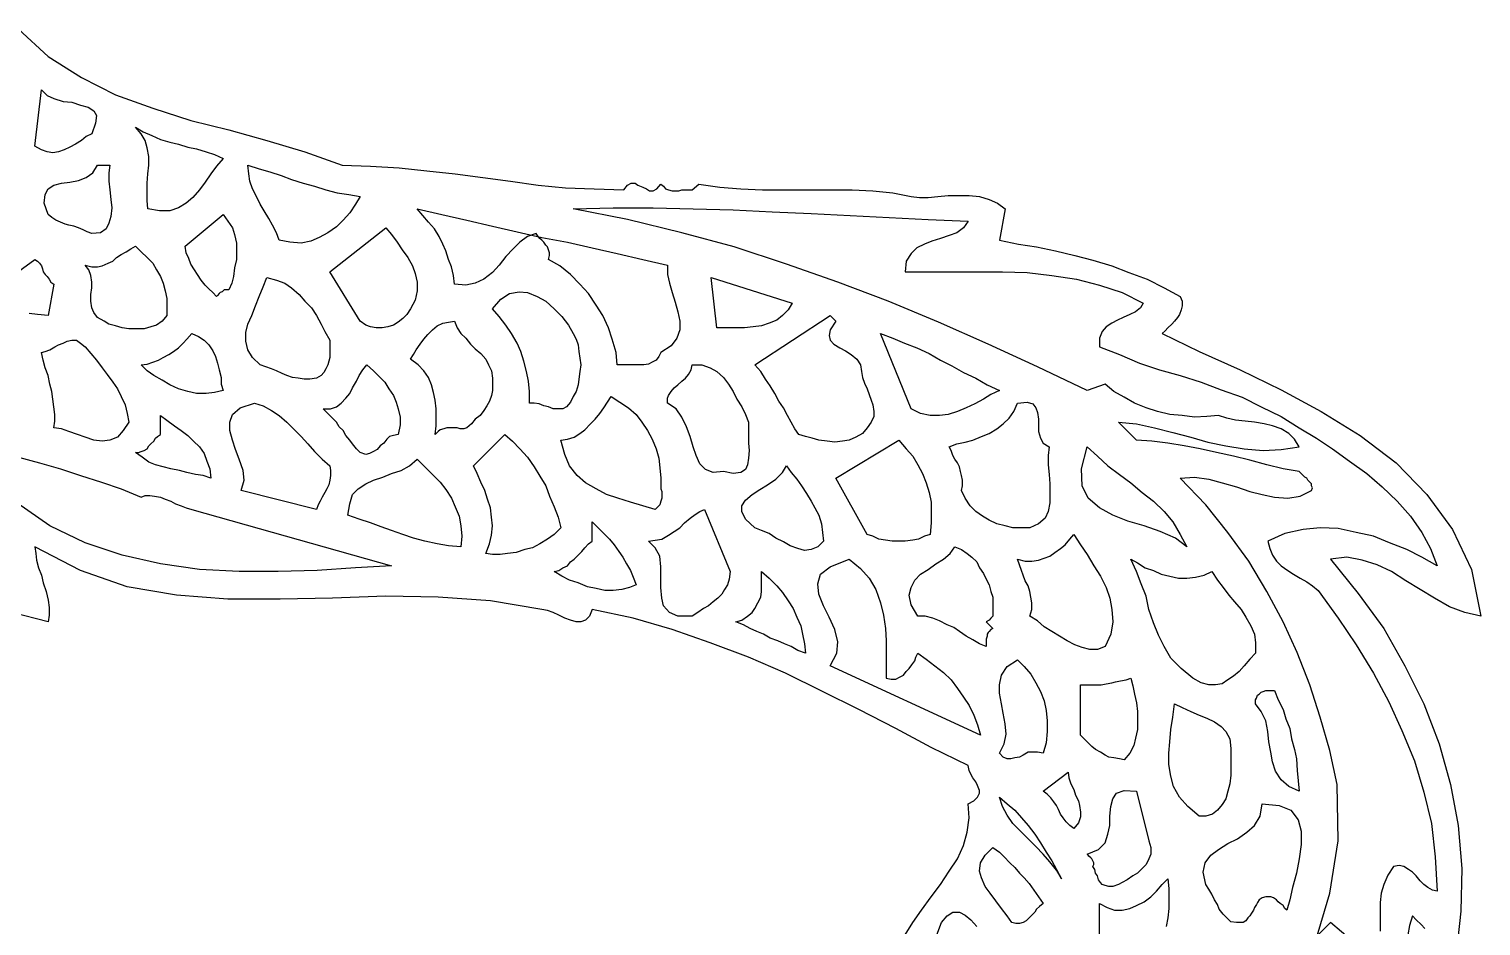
# Model space of a CAD drawing. Extents: x 0.03 to 6.97, y 0.03 to 8.18.
# Drawn here: x 2.605 to 4.131, y 1.127 to 2.07 of the extents above; entities that cross this region are included whole.
import ezdxf

# ---------------------------------------------------------------- set-up
doc = ezdxf.new("R2010")
doc.units = 0
doc.layers.add('1', color=7, linetype='Continuous')

msp = doc.modelspace()

# ---------------------------------------------------------------- linework, layer by layer
for points in [[(2.594, 2.07), (2.625, 2.041), (2.66, 2.019), (2.696, 2.001), (2.735, 1.987), (2.775, 1.974), (2.815, 1.964), (2.855, 1.953), (2.895, 1.941), (2.934, 1.927), (2.964, 1.926), (2.994, 1.924), (3.023, 1.921), (3.053, 1.918), (3.082, 1.914), (3.111, 1.91), (3.14, 1.906), (3.169, 1.903), (3.199, 1.902), (3.23, 1.901), (3.234, 1.906), (3.238, 1.908), (3.242, 1.908), (3.245, 1.906), (3.25, 1.904), (3.254, 1.902), (3.257, 1.9), (3.261, 1.9), (3.265, 1.902), (3.269, 1.907), (3.272, 1.905), (3.274, 1.902), (3.277, 1.901), (3.281, 1.9), (3.284, 1.9), (3.288, 1.9), (3.291, 1.901), (3.295, 1.901), (3.299, 1.901), (3.302, 1.901), (3.309, 1.907), (3.331, 1.904), (3.353, 1.902), (3.376, 1.901), (3.4, 1.901), (3.423, 1.901), (3.447, 1.901), (3.47, 1.901), (3.492, 1.9), (3.513, 1.898), (3.532, 1.894), (3.541, 1.893), (3.55, 1.893), (3.56, 1.894), (3.571, 1.895), (3.582, 1.895), (3.593, 1.895), (3.604, 1.894), (3.614, 1.891), (3.623, 1.887), (3.631, 1.881), (3.625, 1.848), (3.645, 1.844), (3.664, 1.841), (3.684, 1.837), (3.704, 1.832), (3.723, 1.827), (3.743, 1.821), (3.761, 1.814), (3.78, 1.807), (3.798, 1.798), (3.815, 1.789), (3.817, 1.784), (3.817, 1.779), (3.816, 1.775), (3.814, 1.77), (3.812, 1.767), (3.809, 1.763), (3.806, 1.76), (3.802, 1.756), (3.799, 1.753), (3.796, 1.75), (3.835, 1.731), (3.878, 1.712), (3.921, 1.691), (3.963, 1.668), (4.004, 1.643), (4.042, 1.614), (4.074, 1.581), (4.101, 1.544), (4.121, 1.502), (4.131, 1.453), (4.114, 1.457), (4.098, 1.463), (4.082, 1.472), (4.067, 1.481), (4.052, 1.49), (4.037, 1.5), (4.022, 1.507), (4.006, 1.512), (3.99, 1.515), (3.973, 1.513), (4.002, 1.477), (4.029, 1.44), (4.051, 1.401), (4.071, 1.361), (4.087, 1.319), (4.099, 1.276), (4.107, 1.233), (4.111, 1.188), (4.11, 1.143), (4.105, 1.098)], [(3.526, 1.118), (3.534, 1.131), (3.543, 1.144), (3.553, 1.158), (3.563, 1.171), (3.572, 1.185), (3.581, 1.198), (3.587, 1.212), (3.591, 1.226), (3.593, 1.241), (3.592, 1.256), (3.598, 1.259), (3.602, 1.263), (3.604, 1.267), (3.604, 1.27), (3.602, 1.275), (3.6, 1.279), (3.597, 1.283), (3.595, 1.287), (3.593, 1.291), (3.592, 1.296), (3.553, 1.315), (3.516, 1.335), (3.477, 1.355), (3.439, 1.374), (3.4, 1.393), (3.361, 1.41), (3.321, 1.425), (3.281, 1.439), (3.24, 1.451), (3.197, 1.46), (3.194, 1.453), (3.19, 1.449), (3.185, 1.447), (3.18, 1.447), (3.174, 1.449), (3.168, 1.451), (3.162, 1.454), (3.156, 1.457), (3.15, 1.459), (3.144, 1.46), (3.09, 1.469), (3.035, 1.473), (2.98, 1.474), (2.924, 1.472), (2.869, 1.471), (2.814, 1.471), (2.76, 1.475), (2.708, 1.484), (2.659, 1.501), (2.611, 1.526), (2.612, 1.519), (2.613, 1.512), (2.615, 1.504), (2.618, 1.496), (2.62, 1.488), (2.623, 1.479), (2.625, 1.47), (2.626, 1.462), (2.626, 1.454), (2.625, 1.447), (2.587, 1.457)], [(4.072, 1.125), (4.068, 1.129), (4.063, 1.134), (4.059, 1.138), (4.056, 1.128), (4.054, 1.118)]]:
    msp.add_lwpolyline(points)
at = {"layer": '1'}
for points in [[(2.671, 1.96), (2.665, 1.957), (2.66, 1.953), (2.654, 1.949), (2.648, 1.946), (2.642, 1.943), (2.636, 1.941), (2.63, 1.94), (2.624, 1.941), (2.618, 1.943), (2.611, 1.947), (2.618, 2.006), (2.624, 2), (2.631, 1.997), (2.641, 1.994), (2.65, 1.993), (2.659, 1.99), (2.667, 1.988), (2.673, 1.984), (2.676, 1.979), (2.675, 1.971), (2.671, 1.96)], [(2.809, 1.934), (2.802, 1.926), (2.796, 1.918), (2.79, 1.909), (2.784, 1.901), (2.777, 1.893), (2.77, 1.887), (2.762, 1.882), (2.753, 1.879), (2.742, 1.879), (2.73, 1.881), (2.729, 1.89), (2.729, 1.899), (2.729, 1.908), (2.73, 1.918), (2.731, 1.927), (2.731, 1.936), (2.729, 1.945), (2.727, 1.953), (2.723, 1.96), (2.717, 1.967), (2.725, 1.962), (2.734, 1.958), (2.743, 1.954), (2.753, 1.951), (2.762, 1.949), (2.772, 1.946), (2.781, 1.944), (2.791, 1.941), (2.8, 1.938), (2.809, 1.934)], [(2.69, 1.927), (2.689, 1.919), (2.689, 1.91), (2.69, 1.901), (2.691, 1.891), (2.692, 1.882), (2.691, 1.873), (2.689, 1.866), (2.686, 1.86), (2.68, 1.856), (2.671, 1.855), (2.666, 1.857), (2.662, 1.859), (2.657, 1.861), (2.652, 1.863), (2.647, 1.864), (2.643, 1.865), (2.638, 1.867), (2.633, 1.869), (2.629, 1.872), (2.625, 1.875), (2.621, 1.887), (2.622, 1.896), (2.625, 1.902), (2.631, 1.906), (2.639, 1.908), (2.648, 1.909), (2.657, 1.911), (2.665, 1.914), (2.672, 1.919), (2.677, 1.927), (2.69, 1.927)], [(2.953, 1.894), (2.948, 1.886), (2.942, 1.877), (2.935, 1.869), (2.928, 1.862), (2.919, 1.856), (2.91, 1.851), (2.901, 1.847), (2.891, 1.845), (2.879, 1.846), (2.868, 1.848), (2.865, 1.856), (2.861, 1.864), (2.857, 1.871), (2.852, 1.879), (2.848, 1.886), (2.844, 1.894), (2.84, 1.902), (2.837, 1.91), (2.836, 1.918), (2.835, 1.927), (2.847, 1.923), (2.858, 1.92), (2.87, 1.916), (2.881, 1.912), (2.893, 1.908), (2.905, 1.905), (2.917, 1.901), (2.929, 1.898), (2.941, 1.896), (2.953, 1.894)], [(3.276, 1.822), (3.276, 1.812), (3.278, 1.803), (3.281, 1.793), (3.284, 1.783), (3.287, 1.773), (3.289, 1.763), (3.289, 1.754), (3.286, 1.745), (3.28, 1.737), (3.269, 1.73), (3.267, 1.726), (3.264, 1.722), (3.26, 1.72), (3.256, 1.718), (3.251, 1.717), (3.245, 1.717), (3.24, 1.717), (3.234, 1.717), (3.229, 1.717), (3.223, 1.717), (3.222, 1.73), (3.218, 1.744), (3.214, 1.756), (3.208, 1.769), (3.201, 1.78), (3.193, 1.792), (3.184, 1.802), (3.174, 1.812), (3.163, 1.821), (3.151, 1.828), (3.152, 1.832), (3.152, 1.835), (3.151, 1.838), (3.15, 1.841), (3.148, 1.843), (3.146, 1.846), (3.144, 1.848), (3.142, 1.85), (3.14, 1.852), (3.138, 1.855), (3.129, 1.852), (3.121, 1.846), (3.114, 1.839), (3.106, 1.831), (3.099, 1.822), (3.092, 1.814), (3.083, 1.807), (3.074, 1.803), (3.064, 1.801), (3.052, 1.802), (3.051, 1.811), (3.049, 1.82), (3.046, 1.828), (3.043, 1.837), (3.04, 1.844), (3.036, 1.852), (3.031, 1.86), (3.025, 1.867), (3.019, 1.874), (3.013, 1.881), (3.039, 1.875), (3.065, 1.869), (3.092, 1.863), (3.118, 1.857), (3.144, 1.851), (3.171, 1.846), (3.197, 1.84), (3.223, 1.834), (3.25, 1.828), (3.276, 1.822)], [(3.957, 1.111), (3.972, 1.162), (3.981, 1.217), (3.98, 1.276), (3.972, 1.312), (3.962, 1.347), (3.951, 1.381), (3.938, 1.415), (3.923, 1.447), (3.906, 1.479), (3.887, 1.511), (3.865, 1.541), (3.842, 1.57), (3.815, 1.598), (3.83, 1.599), (3.845, 1.597), (3.859, 1.593), (3.874, 1.589), (3.888, 1.584), (3.901, 1.581), (3.914, 1.578), (3.928, 1.577), (3.941, 1.579), (3.953, 1.585), (3.954, 1.588), (3.953, 1.59), (3.953, 1.592), (3.951, 1.594), (3.949, 1.596), (3.948, 1.598), (3.946, 1.599), (3.944, 1.601), (3.942, 1.603), (3.94, 1.605), (3.923, 1.608), (3.906, 1.612), (3.888, 1.617), (3.871, 1.621), (3.853, 1.625), (3.836, 1.629), (3.819, 1.632), (3.802, 1.635), (3.785, 1.637), (3.769, 1.638), (3.75, 1.657), (3.769, 1.655), (3.788, 1.651), (3.807, 1.646), (3.826, 1.641), (3.844, 1.636), (3.863, 1.632), (3.882, 1.629), (3.902, 1.627), (3.921, 1.628), (3.94, 1.631), (3.935, 1.639), (3.929, 1.645), (3.921, 1.65), (3.912, 1.653), (3.903, 1.655), (3.893, 1.657), (3.883, 1.658), (3.873, 1.659), (3.864, 1.661), (3.855, 1.664), (3.843, 1.663), (3.83, 1.662), (3.817, 1.664), (3.804, 1.665), (3.791, 1.668), (3.779, 1.672), (3.767, 1.677), (3.756, 1.683), (3.745, 1.689), (3.736, 1.697), (3.717, 1.69), (3.665, 1.715), (3.613, 1.739), (3.561, 1.762), (3.508, 1.784), (3.455, 1.804), (3.401, 1.823), (3.346, 1.841), (3.291, 1.856), (3.234, 1.87), (3.177, 1.881), (3.219, 1.882), (3.261, 1.882), (3.303, 1.881), (3.345, 1.88), (3.386, 1.878), (3.427, 1.876), (3.468, 1.874), (3.509, 1.872), (3.55, 1.87), (3.592, 1.868)], [(2.815, 1.796), (2.813, 1.796), (2.811, 1.796), (2.81, 1.796), (2.808, 1.794), (2.806, 1.793), (2.805, 1.792), (2.803, 1.79), (2.802, 1.789), (2.798, 1.793), (2.794, 1.797), (2.79, 1.801), (2.786, 1.806), (2.782, 1.812), (2.779, 1.817), (2.775, 1.823), (2.773, 1.829), (2.77, 1.835), (2.769, 1.842), (2.809, 1.875), (2.814, 1.868), (2.819, 1.861), (2.821, 1.854), (2.823, 1.845), (2.823, 1.837), (2.823, 1.828), (2.821, 1.819), (2.82, 1.81), (2.818, 1.803), (2.815, 1.796)], [(3.592, 1.868), (3.587, 1.861), (3.58, 1.856), (3.572, 1.853), (3.563, 1.85), (3.554, 1.847), (3.546, 1.844), (3.538, 1.84), (3.532, 1.834), (3.527, 1.826), (3.526, 1.815), (3.55, 1.815), (3.576, 1.815), (3.601, 1.815), (3.628, 1.815), (3.654, 1.814), (3.68, 1.811), (3.706, 1.807), (3.73, 1.801), (3.754, 1.793), (3.776, 1.782), (3.773, 1.777), (3.768, 1.773), (3.762, 1.77), (3.755, 1.767), (3.749, 1.764), (3.743, 1.761), (3.737, 1.757), (3.733, 1.752), (3.73, 1.745), (3.73, 1.736), (3.751, 1.728), (3.772, 1.719), (3.793, 1.712), (3.815, 1.706), (3.837, 1.699), (3.858, 1.691), (3.88, 1.683), (3.9, 1.673), (3.921, 1.663), (3.94, 1.651), (3.958, 1.64), (3.975, 1.629), (3.993, 1.616), (4.011, 1.603), (4.027, 1.589), (4.043, 1.574), (4.057, 1.558), (4.069, 1.541), (4.078, 1.524), (4.085, 1.506), (4.069, 1.515), (4.053, 1.523), (4.035, 1.53), (4.018, 1.537), (4, 1.541), (3.981, 1.545), (3.962, 1.546), (3.944, 1.544), (3.925, 1.54), (3.907, 1.532), (3.909, 1.524), (3.912, 1.517), (3.916, 1.511), (3.921, 1.506), (3.928, 1.501), (3.934, 1.497), (3.941, 1.493), (3.948, 1.489), (3.954, 1.485), (3.96, 1.48), (3.981, 1.451), (4, 1.423), (4.018, 1.393), (4.034, 1.363), (4.048, 1.333), (4.061, 1.301), (4.071, 1.268), (4.079, 1.235), (4.083, 1.2), (4.085, 1.164), (4.08, 1.165), (4.075, 1.168), (4.071, 1.171), (4.067, 1.175), (4.063, 1.18), (4.059, 1.184), (4.055, 1.187), (4.05, 1.19), (4.045, 1.191), (4.039, 1.19), (4.033, 1.181), (4.029, 1.171), (4.026, 1.162), (4.025, 1.152), (4.025, 1.142), (4.025, 1.132), (4.025, 1.122)], [(3.006, 1.776), (3.002, 1.77), (2.998, 1.766), (2.993, 1.762), (2.988, 1.759), (2.982, 1.757), (2.976, 1.756), (2.97, 1.756), (2.964, 1.757), (2.959, 1.759), (2.953, 1.763), (2.921, 1.815), (2.98, 1.861), (2.986, 1.854), (2.992, 1.846), (2.997, 1.838), (3.003, 1.83), (3.008, 1.821), (3.011, 1.813), (3.013, 1.804), (3.013, 1.795), (3.011, 1.785), (3.006, 1.776)], [(2.75, 1.769), (2.745, 1.763), (2.739, 1.759), (2.733, 1.757), (2.726, 1.755), (2.718, 1.755), (2.71, 1.755), (2.703, 1.756), (2.696, 1.758), (2.689, 1.76), (2.684, 1.763), (2.677, 1.767), (2.673, 1.772), (2.671, 1.777), (2.67, 1.784), (2.67, 1.791), (2.671, 1.798), (2.671, 1.804), (2.67, 1.811), (2.668, 1.817), (2.664, 1.822), (2.671, 1.82), (2.677, 1.82), (2.682, 1.821), (2.688, 1.824), (2.693, 1.826), (2.697, 1.83), (2.702, 1.833), (2.707, 1.836), (2.712, 1.839), (2.717, 1.842), (2.723, 1.836), (2.729, 1.83), (2.735, 1.824), (2.739, 1.817), (2.743, 1.81), (2.746, 1.803), (2.748, 1.795), (2.75, 1.787), (2.75, 1.778), (2.75, 1.769)], [(2.585, 1.809), (2.611, 1.828), (2.614, 1.826), (2.616, 1.824), (2.618, 1.821), (2.619, 1.818), (2.62, 1.815), (2.622, 1.812), (2.624, 1.81), (2.626, 1.807), (2.628, 1.804), (2.631, 1.802)], [(2.631, 1.802), (2.625, 1.769), (2.614, 1.77), (2.605, 1.771)], [(2.921, 1.743), (2.921, 1.738), (2.921, 1.734), (2.921, 1.729), (2.921, 1.725), (2.92, 1.721), (2.919, 1.717), (2.917, 1.713), (2.915, 1.709), (2.912, 1.706), (2.907, 1.703), (2.9, 1.702), (2.894, 1.702), (2.888, 1.703), (2.882, 1.704), (2.876, 1.706), (2.871, 1.708), (2.865, 1.711), (2.86, 1.713), (2.854, 1.715), (2.848, 1.717), (2.84, 1.725), (2.835, 1.733), (2.833, 1.742), (2.833, 1.751), (2.835, 1.76), (2.839, 1.769), (2.843, 1.779), (2.847, 1.789), (2.851, 1.799), (2.855, 1.809), (2.865, 1.806), (2.874, 1.803), (2.881, 1.798), (2.889, 1.791), (2.895, 1.784), (2.902, 1.777), (2.907, 1.769), (2.912, 1.76), (2.916, 1.752), (2.921, 1.743)], [(3.407, 1.782), (3.403, 1.775), (3.397, 1.769), (3.391, 1.764), (3.383, 1.761), (3.375, 1.758), (3.366, 1.757), (3.357, 1.756), (3.347, 1.756), (3.338, 1.756), (3.328, 1.756), (3.322, 1.809), (3.407, 1.782)], [(3.177, 1.75), (3.18, 1.744), (3.182, 1.738), (3.183, 1.731), (3.184, 1.724), (3.185, 1.717), (3.184, 1.71), (3.183, 1.702), (3.182, 1.696), (3.18, 1.689), (3.177, 1.684), (3.174, 1.678), (3.17, 1.673), (3.166, 1.671), (3.161, 1.671), (3.156, 1.671), (3.151, 1.673), (3.146, 1.674), (3.141, 1.676), (3.136, 1.677), (3.131, 1.677), (3.131, 1.689), (3.13, 1.7), (3.128, 1.71), (3.125, 1.721), (3.122, 1.731), (3.118, 1.74), (3.112, 1.75), (3.106, 1.759), (3.099, 1.768), (3.092, 1.776), (3.101, 1.786), (3.11, 1.792), (3.12, 1.794), (3.129, 1.793), (3.139, 1.789), (3.148, 1.784), (3.157, 1.776), (3.165, 1.768), (3.172, 1.759), (3.177, 1.75)], [(3.092, 1.703), (3.092, 1.697), (3.092, 1.69), (3.091, 1.685), (3.089, 1.679), (3.086, 1.674), (3.083, 1.669), (3.079, 1.664), (3.074, 1.66), (3.07, 1.655), (3.065, 1.651), (3.062, 1.65), (3.058, 1.65), (3.055, 1.651), (3.051, 1.651), (3.047, 1.651), (3.044, 1.651), (3.041, 1.65), (3.037, 1.649), (3.035, 1.647), (3.032, 1.644), (3.033, 1.653), (3.033, 1.662), (3.033, 1.671), (3.032, 1.68), (3.03, 1.688), (3.028, 1.696), (3.025, 1.704), (3.02, 1.711), (3.014, 1.717), (3.006, 1.723), (3.009, 1.728), (3.012, 1.733), (3.016, 1.739), (3.02, 1.744), (3.024, 1.749), (3.029, 1.754), (3.034, 1.758), (3.04, 1.761), (3.046, 1.762), (3.052, 1.763), (3.055, 1.756), (3.059, 1.75), (3.064, 1.745), (3.069, 1.739), (3.074, 1.734), (3.08, 1.729), (3.085, 1.723), (3.088, 1.717), (3.091, 1.711), (3.092, 1.703)], [(3.453, 1.763), (3.447, 1.754), (3.446, 1.748), (3.447, 1.743), (3.451, 1.739), (3.457, 1.735), (3.463, 1.732), (3.469, 1.728), (3.475, 1.723), (3.479, 1.717), (3.48, 1.71), (3.481, 1.704), (3.483, 1.698), (3.486, 1.692), (3.488, 1.686), (3.49, 1.68), (3.492, 1.675), (3.493, 1.668), (3.493, 1.663), (3.49, 1.657), (3.486, 1.651), (3.481, 1.645), (3.474, 1.641), (3.467, 1.638), (3.46, 1.637), (3.452, 1.636), (3.444, 1.637), (3.435, 1.638), (3.428, 1.64), (3.421, 1.642), (3.414, 1.644), (3.41, 1.65), (3.406, 1.657), (3.402, 1.664), (3.398, 1.672), (3.393, 1.679), (3.389, 1.687), (3.384, 1.695), (3.379, 1.702), (3.374, 1.71), (3.368, 1.717), (3.447, 1.769), (3.453, 1.763)], [(2.71, 1.657), (2.704, 1.648), (2.698, 1.641), (2.69, 1.638), (2.682, 1.637), (2.673, 1.638), (2.664, 1.641), (2.656, 1.644), (2.647, 1.647), (2.639, 1.65), (2.631, 1.651), (2.632, 1.658), (2.632, 1.665), (2.631, 1.673), (2.63, 1.681), (2.629, 1.689), (2.627, 1.697), (2.625, 1.706), (2.622, 1.714), (2.62, 1.722), (2.618, 1.73), (2.622, 1.731), (2.627, 1.733), (2.632, 1.736), (2.636, 1.738), (2.641, 1.74), (2.645, 1.742), (2.65, 1.743), (2.655, 1.743), (2.659, 1.74), (2.664, 1.736), (2.67, 1.729), (2.676, 1.722), (2.682, 1.714), (2.687, 1.707), (2.693, 1.699), (2.698, 1.692), (2.702, 1.684), (2.706, 1.675), (2.708, 1.666), (2.71, 1.657)], [(2.809, 1.69), (2.8, 1.688), (2.791, 1.687), (2.781, 1.687), (2.772, 1.689), (2.762, 1.692), (2.753, 1.696), (2.745, 1.701), (2.736, 1.706), (2.729, 1.711), (2.723, 1.717), (2.729, 1.718), (2.735, 1.72), (2.741, 1.722), (2.746, 1.725), (2.752, 1.728), (2.757, 1.731), (2.762, 1.735), (2.767, 1.74), (2.771, 1.744), (2.776, 1.75), (2.783, 1.747), (2.789, 1.743), (2.794, 1.738), (2.798, 1.732), (2.801, 1.726), (2.803, 1.719), (2.805, 1.712), (2.807, 1.704), (2.807, 1.697), (2.809, 1.69)], [(3.625, 1.69), (3.616, 1.686), (3.608, 1.681), (3.599, 1.676), (3.59, 1.672), (3.581, 1.668), (3.571, 1.665), (3.562, 1.664), (3.552, 1.664), (3.542, 1.666), (3.532, 1.671), (3.5, 1.75), (3.513, 1.745), (3.525, 1.74), (3.538, 1.735), (3.551, 1.729), (3.563, 1.722), (3.575, 1.716), (3.587, 1.709), (3.6, 1.703), (3.612, 1.696), (3.625, 1.69)], [(2.993, 1.644), (2.988, 1.643), (2.984, 1.642), (2.981, 1.639), (2.978, 1.635), (2.974, 1.632), (2.971, 1.628), (2.967, 1.626), (2.963, 1.624), (2.959, 1.623), (2.953, 1.625), (2.949, 1.629), (2.945, 1.634), (2.942, 1.638), (2.938, 1.643), (2.935, 1.648), (2.931, 1.652), (2.928, 1.657), (2.923, 1.662), (2.919, 1.666), (2.914, 1.671), (2.922, 1.671), (2.928, 1.673), (2.933, 1.677), (2.938, 1.682), (2.942, 1.687), (2.945, 1.693), (2.949, 1.7), (2.952, 1.706), (2.956, 1.712), (2.96, 1.717), (2.967, 1.711), (2.973, 1.705), (2.979, 1.699), (2.983, 1.692), (2.988, 1.685), (2.991, 1.678), (2.993, 1.671), (2.995, 1.662), (2.995, 1.654), (2.993, 1.644)], [(3.361, 1.657), (3.361, 1.651), (3.361, 1.643), (3.361, 1.635), (3.362, 1.627), (3.361, 1.619), (3.36, 1.612), (3.358, 1.607), (3.353, 1.604), (3.345, 1.603), (3.335, 1.605), (3.324, 1.604), (3.316, 1.607), (3.31, 1.613), (3.306, 1.622), (3.303, 1.631), (3.3, 1.642), (3.296, 1.652), (3.291, 1.662), (3.285, 1.671), (3.276, 1.677), (3.276, 1.682), (3.277, 1.685), (3.28, 1.689), (3.283, 1.693), (3.287, 1.696), (3.291, 1.7), (3.295, 1.703), (3.298, 1.707), (3.301, 1.712), (3.302, 1.717), (3.312, 1.717), (3.321, 1.714), (3.328, 1.71), (3.335, 1.704), (3.34, 1.697), (3.345, 1.689), (3.349, 1.681), (3.354, 1.673), (3.358, 1.665), (3.361, 1.657)], [(3.269, 1.598), (3.269, 1.595), (3.269, 1.591), (3.269, 1.587), (3.27, 1.584), (3.27, 1.58), (3.27, 1.577), (3.269, 1.574), (3.268, 1.57), (3.266, 1.568), (3.263, 1.565), (3.25, 1.569), (3.237, 1.573), (3.224, 1.577), (3.212, 1.581), (3.201, 1.587), (3.19, 1.593), (3.181, 1.601), (3.173, 1.611), (3.168, 1.623), (3.164, 1.638), (3.171, 1.639), (3.178, 1.641), (3.184, 1.645), (3.189, 1.649), (3.195, 1.655), (3.2, 1.66), (3.205, 1.666), (3.209, 1.672), (3.213, 1.678), (3.217, 1.684), (3.226, 1.678), (3.235, 1.672), (3.243, 1.665), (3.249, 1.657), (3.255, 1.648), (3.26, 1.639), (3.264, 1.629), (3.267, 1.619), (3.268, 1.609), (3.269, 1.598)], [(2.796, 1.598), (2.788, 1.601), (2.78, 1.602), (2.771, 1.604), (2.763, 1.606), (2.754, 1.608), (2.746, 1.61), (2.738, 1.612), (2.731, 1.615), (2.724, 1.62), (2.717, 1.625), (2.72, 1.625), (2.723, 1.626), (2.726, 1.627), (2.729, 1.629), (2.731, 1.632), (2.733, 1.634), (2.736, 1.637), (2.738, 1.64), (2.74, 1.642), (2.743, 1.644), (2.743, 1.664), (2.75, 1.659), (2.758, 1.653), (2.765, 1.648), (2.772, 1.643), (2.778, 1.637), (2.784, 1.631), (2.789, 1.624), (2.792, 1.616), (2.795, 1.608), (2.796, 1.598)], [(2.921, 1.611), (2.922, 1.606), (2.922, 1.601), (2.921, 1.596), (2.92, 1.591), (2.918, 1.587), (2.916, 1.583), (2.913, 1.578), (2.911, 1.574), (2.909, 1.57), (2.907, 1.565), (2.828, 1.585), (2.831, 1.596), (2.83, 1.606), (2.826, 1.618), (2.822, 1.628), (2.819, 1.638), (2.816, 1.648), (2.816, 1.657), (2.819, 1.665), (2.827, 1.672), (2.842, 1.677), (2.851, 1.674), (2.86, 1.669), (2.868, 1.664), (2.876, 1.657), (2.883, 1.65), (2.891, 1.642), (2.898, 1.634), (2.905, 1.626), (2.913, 1.618), (2.921, 1.611)], [(3.677, 1.631), (3.676, 1.622), (3.676, 1.612), (3.677, 1.602), (3.678, 1.592), (3.678, 1.581), (3.678, 1.572), (3.676, 1.563), (3.673, 1.556), (3.666, 1.55), (3.657, 1.546), (3.648, 1.546), (3.639, 1.546), (3.631, 1.548), (3.622, 1.55), (3.614, 1.554), (3.607, 1.558), (3.6, 1.563), (3.594, 1.569), (3.589, 1.577), (3.585, 1.585), (3.586, 1.59), (3.586, 1.596), (3.585, 1.601), (3.584, 1.605), (3.583, 1.61), (3.581, 1.614), (3.578, 1.618), (3.576, 1.622), (3.574, 1.627), (3.572, 1.631), (3.58, 1.634), (3.589, 1.636), (3.597, 1.638), (3.606, 1.642), (3.614, 1.645), (3.622, 1.65), (3.629, 1.655), (3.635, 1.661), (3.64, 1.668), (3.644, 1.677), (3.654, 1.678), (3.66, 1.676), (3.663, 1.672), (3.665, 1.667), (3.666, 1.66), (3.666, 1.654), (3.666, 1.647), (3.668, 1.64), (3.671, 1.635), (3.677, 1.631)], [(3.164, 1.546), (3.157, 1.539), (3.15, 1.534), (3.142, 1.529), (3.134, 1.525), (3.126, 1.523), (3.117, 1.52), (3.108, 1.519), (3.1, 1.518), (3.092, 1.518), (3.085, 1.519), (3.089, 1.529), (3.091, 1.538), (3.092, 1.548), (3.091, 1.557), (3.09, 1.567), (3.087, 1.576), (3.084, 1.585), (3.08, 1.594), (3.076, 1.603), (3.072, 1.611), (3.105, 1.644), (3.113, 1.637), (3.121, 1.629), (3.129, 1.62), (3.136, 1.61), (3.142, 1.6), (3.148, 1.59), (3.152, 1.579), (3.157, 1.568), (3.161, 1.557), (3.164, 1.546)], [(3.552, 1.539), (3.546, 1.537), (3.54, 1.534), (3.534, 1.533), (3.526, 1.532), (3.519, 1.532), (3.512, 1.532), (3.505, 1.533), (3.498, 1.534), (3.492, 1.537), (3.486, 1.539), (3.453, 1.598), (3.519, 1.638), (3.527, 1.629), (3.534, 1.621), (3.539, 1.612), (3.544, 1.603), (3.548, 1.593), (3.551, 1.583), (3.553, 1.573), (3.553, 1.562), (3.553, 1.551), (3.552, 1.539)], [(2.594, 1.62), (2.616, 1.614), (2.638, 1.608), (2.659, 1.601), (2.681, 1.594), (2.702, 1.587), (2.723, 1.578), (2.727, 1.58), (2.732, 1.58), (2.737, 1.579), (2.743, 1.578), (2.748, 1.576), (2.754, 1.574), (2.759, 1.571), (2.765, 1.569), (2.77, 1.567), (2.776, 1.565), (2.986, 1.506), (2.948, 1.504), (2.908, 1.501), (2.867, 1.5), (2.826, 1.5), (2.784, 1.502), (2.743, 1.508), (2.703, 1.517), (2.664, 1.53), (2.627, 1.548), (2.592, 1.572)], [(3.059, 1.526), (3.046, 1.527), (3.034, 1.529), (3.021, 1.532), (3.009, 1.535), (2.998, 1.539), (2.986, 1.543), (2.975, 1.547), (2.964, 1.551), (2.952, 1.555), (2.94, 1.559), (2.942, 1.571), (2.945, 1.581), (2.951, 1.587), (2.959, 1.592), (2.967, 1.596), (2.977, 1.599), (2.986, 1.603), (2.996, 1.606), (3.005, 1.611), (3.013, 1.618), (3.021, 1.61), (3.029, 1.602), (3.037, 1.594), (3.043, 1.586), (3.049, 1.577), (3.053, 1.568), (3.057, 1.558), (3.059, 1.548), (3.06, 1.537), (3.059, 1.526)], [(3.822, 1.526), (3.81, 1.535), (3.794, 1.542), (3.777, 1.548), (3.76, 1.553), (3.744, 1.559), (3.73, 1.567), (3.718, 1.577), (3.712, 1.59), (3.711, 1.608), (3.717, 1.631), (3.728, 1.621), (3.739, 1.611), (3.751, 1.602), (3.763, 1.593), (3.775, 1.583), (3.787, 1.574), (3.798, 1.563), (3.807, 1.552), (3.815, 1.539), (3.822, 1.526)], [(3.44, 1.532), (3.434, 1.526), (3.427, 1.523), (3.42, 1.522), (3.413, 1.524), (3.405, 1.527), (3.398, 1.531), (3.39, 1.535), (3.383, 1.54), (3.375, 1.543), (3.368, 1.546), (3.358, 1.555), (3.354, 1.563), (3.354, 1.569), (3.358, 1.575), (3.365, 1.581), (3.373, 1.586), (3.381, 1.591), (3.39, 1.597), (3.397, 1.604), (3.401, 1.611), (3.406, 1.604), (3.412, 1.597), (3.417, 1.59), (3.422, 1.582), (3.427, 1.574), (3.431, 1.567), (3.435, 1.559), (3.438, 1.55), (3.439, 1.541), (3.44, 1.532)], [(3.342, 1.5), (3.341, 1.492), (3.339, 1.486), (3.336, 1.481), (3.333, 1.476), (3.329, 1.472), (3.324, 1.468), (3.319, 1.464), (3.314, 1.461), (3.308, 1.457), (3.302, 1.453), (3.287, 1.453), (3.278, 1.457), (3.272, 1.464), (3.27, 1.472), (3.269, 1.483), (3.269, 1.494), (3.269, 1.505), (3.268, 1.516), (3.263, 1.525), (3.256, 1.532), (3.263, 1.533), (3.27, 1.534), (3.277, 1.538), (3.283, 1.542), (3.289, 1.546), (3.294, 1.551), (3.3, 1.556), (3.305, 1.56), (3.31, 1.563), (3.315, 1.565), (3.342, 1.5)], [(3.243, 1.486), (3.236, 1.483), (3.228, 1.481), (3.219, 1.48), (3.21, 1.48), (3.201, 1.482), (3.192, 1.484), (3.182, 1.488), (3.173, 1.491), (3.165, 1.495), (3.157, 1.5), (3.162, 1.501), (3.166, 1.504), (3.171, 1.506), (3.174, 1.51), (3.178, 1.513), (3.182, 1.517), (3.186, 1.521), (3.189, 1.525), (3.193, 1.529), (3.197, 1.532), (3.197, 1.552), (3.203, 1.546), (3.209, 1.54), (3.215, 1.534), (3.22, 1.528), (3.225, 1.521), (3.229, 1.515), (3.233, 1.508), (3.237, 1.501), (3.24, 1.494), (3.243, 1.486)], [(3.618, 1.473), (3.618, 1.47), (3.618, 1.467), (3.618, 1.465), (3.618, 1.462), (3.618, 1.458), (3.618, 1.456), (3.618, 1.453), (3.616, 1.451), (3.614, 1.449), (3.611, 1.447), (3.618, 1.44), (3.616, 1.439), (3.614, 1.437), (3.613, 1.436), (3.612, 1.434), (3.612, 1.432), (3.611, 1.429), (3.611, 1.426), (3.611, 1.423), (3.611, 1.421), (3.604, 1.424), (3.597, 1.428), (3.59, 1.432), (3.583, 1.437), (3.577, 1.441), (3.57, 1.444), (3.562, 1.448), (3.555, 1.451), (3.547, 1.453), (3.539, 1.453), (3.532, 1.465), (3.53, 1.475), (3.532, 1.483), (3.536, 1.491), (3.542, 1.497), (3.55, 1.502), (3.558, 1.508), (3.566, 1.513), (3.573, 1.519), (3.578, 1.526), (3.585, 1.523), (3.591, 1.519), (3.596, 1.515), (3.601, 1.51), (3.604, 1.504), (3.608, 1.498), (3.611, 1.492), (3.614, 1.486), (3.616, 1.479), (3.618, 1.473)], [(3.736, 1.421), (3.728, 1.418), (3.72, 1.418), (3.712, 1.42), (3.704, 1.423), (3.696, 1.427), (3.688, 1.432), (3.68, 1.437), (3.672, 1.442), (3.665, 1.448), (3.657, 1.453), (3.659, 1.46), (3.659, 1.467), (3.658, 1.473), (3.657, 1.479), (3.655, 1.485), (3.652, 1.49), (3.65, 1.496), (3.648, 1.501), (3.646, 1.507), (3.644, 1.513), (3.652, 1.511), (3.659, 1.511), (3.666, 1.512), (3.672, 1.514), (3.678, 1.516), (3.683, 1.52), (3.689, 1.524), (3.694, 1.528), (3.699, 1.534), (3.703, 1.539), (3.71, 1.528), (3.717, 1.518), (3.724, 1.506), (3.731, 1.495), (3.737, 1.483), (3.741, 1.472), (3.743, 1.46), (3.744, 1.447), (3.742, 1.434), (3.736, 1.421)], [(3.506, 1.388), (3.511, 1.387), (3.516, 1.387), (3.52, 1.389), (3.524, 1.391), (3.527, 1.395), (3.53, 1.398), (3.533, 1.402), (3.536, 1.406), (3.537, 1.41), (3.539, 1.414), (3.548, 1.408), (3.557, 1.401), (3.566, 1.394), (3.574, 1.386), (3.581, 1.377), (3.587, 1.368), (3.593, 1.359), (3.598, 1.349), (3.602, 1.339), (3.605, 1.328), (3.447, 1.401), (3.454, 1.414), (3.455, 1.426), (3.452, 1.439), (3.446, 1.452), (3.44, 1.464), (3.435, 1.476), (3.434, 1.487), (3.437, 1.497), (3.447, 1.505), (3.467, 1.513), (3.479, 1.503), (3.488, 1.493), (3.495, 1.481), (3.5, 1.467), (3.503, 1.454), (3.505, 1.44), (3.506, 1.427), (3.506, 1.413), (3.506, 1.4), (3.506, 1.388)], [(3.848, 1.5), (3.854, 1.491), (3.86, 1.483), (3.866, 1.475), (3.872, 1.468), (3.879, 1.46), (3.884, 1.452), (3.889, 1.443), (3.893, 1.434), (3.894, 1.425), (3.894, 1.414), (3.888, 1.408), (3.882, 1.401), (3.877, 1.395), (3.871, 1.39), (3.865, 1.386), (3.859, 1.382), (3.852, 1.381), (3.845, 1.381), (3.837, 1.383), (3.828, 1.388), (3.816, 1.398), (3.805, 1.409), (3.798, 1.421), (3.792, 1.433), (3.787, 1.446), (3.782, 1.46), (3.779, 1.474), (3.774, 1.487), (3.769, 1.5), (3.763, 1.513), (3.77, 1.509), (3.778, 1.504), (3.787, 1.501), (3.795, 1.497), (3.804, 1.495), (3.813, 1.493), (3.822, 1.493), (3.831, 1.494), (3.84, 1.496), (3.848, 1.5)], [(3.421, 1.414), (3.413, 1.417), (3.406, 1.421), (3.399, 1.424), (3.392, 1.427), (3.384, 1.43), (3.377, 1.434), (3.37, 1.437), (3.363, 1.44), (3.356, 1.444), (3.348, 1.447), (3.354, 1.449), (3.36, 1.453), (3.365, 1.457), (3.368, 1.461), (3.371, 1.467), (3.374, 1.473), (3.375, 1.479), (3.375, 1.486), (3.375, 1.493), (3.375, 1.5), (3.383, 1.493), (3.391, 1.485), (3.397, 1.478), (3.403, 1.469), (3.408, 1.461), (3.412, 1.452), (3.416, 1.443), (3.418, 1.434), (3.42, 1.424), (3.421, 1.414)], [(3.671, 1.309), (3.665, 1.31), (3.66, 1.31), (3.655, 1.31), (3.65, 1.307), (3.646, 1.305), (3.641, 1.304), (3.637, 1.303), (3.633, 1.303), (3.629, 1.305), (3.625, 1.309), (3.63, 1.319), (3.632, 1.329), (3.631, 1.34), (3.629, 1.351), (3.627, 1.361), (3.625, 1.372), (3.625, 1.381), (3.627, 1.391), (3.633, 1.4), (3.644, 1.407), (3.651, 1.4), (3.658, 1.392), (3.663, 1.383), (3.668, 1.374), (3.672, 1.364), (3.674, 1.354), (3.675, 1.343), (3.675, 1.332), (3.674, 1.32), (3.671, 1.309)], [(3.763, 1.388), (3.765, 1.38), (3.767, 1.371), (3.769, 1.362), (3.77, 1.353), (3.77, 1.343), (3.77, 1.334), (3.768, 1.325), (3.766, 1.317), (3.762, 1.309), (3.756, 1.302), (3.751, 1.303), (3.745, 1.304), (3.74, 1.305), (3.736, 1.307), (3.731, 1.31), (3.726, 1.313), (3.722, 1.316), (3.718, 1.32), (3.714, 1.324), (3.71, 1.328), (3.71, 1.381), (3.716, 1.381), (3.721, 1.381), (3.727, 1.381), (3.732, 1.381), (3.737, 1.382), (3.743, 1.383), (3.747, 1.384), (3.752, 1.385), (3.758, 1.386), (3.763, 1.388)], [(3.94, 1.269), (3.929, 1.274), (3.921, 1.281), (3.915, 1.29), (3.912, 1.3), (3.91, 1.31), (3.908, 1.321), (3.907, 1.332), (3.905, 1.343), (3.9, 1.353), (3.894, 1.361), (3.894, 1.365), (3.895, 1.367), (3.896, 1.37), (3.898, 1.371), (3.9, 1.373), (3.902, 1.374), (3.905, 1.375), (3.908, 1.375), (3.911, 1.375), (3.914, 1.375), (3.918, 1.365), (3.923, 1.355), (3.926, 1.345), (3.93, 1.335), (3.932, 1.324), (3.935, 1.313), (3.937, 1.303), (3.938, 1.291), (3.939, 1.28), (3.94, 1.269)], [(3.868, 1.302), (3.868, 1.294), (3.868, 1.286), (3.867, 1.277), (3.865, 1.269), (3.863, 1.261), (3.859, 1.255), (3.854, 1.249), (3.849, 1.245), (3.842, 1.243), (3.835, 1.243), (3.823, 1.253), (3.814, 1.263), (3.808, 1.274), (3.805, 1.285), (3.803, 1.297), (3.803, 1.309), (3.804, 1.321), (3.805, 1.334), (3.807, 1.347), (3.809, 1.361), (3.817, 1.357), (3.826, 1.353), (3.835, 1.349), (3.843, 1.346), (3.851, 1.342), (3.858, 1.337), (3.863, 1.332), (3.867, 1.324), (3.868, 1.314), (3.868, 1.302)], [(3.703, 1.23), (3.699, 1.233), (3.695, 1.237), (3.692, 1.241), (3.689, 1.245), (3.687, 1.25), (3.685, 1.254), (3.682, 1.258), (3.679, 1.262), (3.675, 1.266), (3.671, 1.269), (3.697, 1.289), (3.698, 1.283), (3.7, 1.277), (3.703, 1.271), (3.705, 1.265), (3.708, 1.259), (3.709, 1.254), (3.71, 1.247), (3.71, 1.242), (3.708, 1.236), (3.703, 1.23)], [(3.782, 1.217), (3.784, 1.21), (3.784, 1.203), (3.782, 1.198), (3.779, 1.192), (3.775, 1.188), (3.77, 1.183), (3.765, 1.18), (3.759, 1.176), (3.754, 1.173), (3.75, 1.171), (3.744, 1.169), (3.74, 1.169), (3.736, 1.17), (3.733, 1.171), (3.731, 1.173), (3.729, 1.176), (3.728, 1.18), (3.726, 1.183), (3.725, 1.187), (3.723, 1.19), (3.724, 1.192), (3.724, 1.194), (3.723, 1.196), (3.722, 1.198), (3.721, 1.199), (3.719, 1.201), (3.718, 1.202), (3.717, 1.203), (3.729, 1.208), (3.736, 1.215), (3.739, 1.224), (3.741, 1.233), (3.741, 1.243), (3.742, 1.253), (3.744, 1.261), (3.748, 1.267), (3.756, 1.27), (3.769, 1.269), (3.782, 1.217)], [(3.69, 1.177), (3.685, 1.186), (3.678, 1.195), (3.671, 1.203), (3.663, 1.211), (3.655, 1.219), (3.647, 1.227), (3.639, 1.235), (3.633, 1.244), (3.628, 1.253), (3.625, 1.263), (3.633, 1.256), (3.641, 1.249), (3.648, 1.241), (3.655, 1.233), (3.662, 1.224), (3.668, 1.215), (3.674, 1.205), (3.68, 1.196), (3.685, 1.187), (3.69, 1.177)], [(3.927, 1.144), (3.925, 1.146), (3.923, 1.149), (3.92, 1.151), (3.918, 1.153), (3.916, 1.155), (3.913, 1.157), (3.91, 1.158), (3.907, 1.158), (3.905, 1.158), (3.901, 1.157), (3.898, 1.155), (3.896, 1.152), (3.895, 1.15), (3.893, 1.147), (3.892, 1.144), (3.89, 1.141), (3.888, 1.138), (3.886, 1.136), (3.884, 1.133), (3.881, 1.131), (3.874, 1.131), (3.868, 1.132), (3.864, 1.136), (3.86, 1.14), (3.856, 1.145), (3.854, 1.15), (3.851, 1.155), (3.848, 1.161), (3.845, 1.166), (3.842, 1.171), (3.839, 1.184), (3.841, 1.194), (3.847, 1.202), (3.855, 1.208), (3.865, 1.214), (3.875, 1.219), (3.885, 1.226), (3.893, 1.233), (3.899, 1.243), (3.901, 1.256), (3.919, 1.254), (3.931, 1.249), (3.939, 1.239), (3.942, 1.227), (3.942, 1.213), (3.94, 1.198), (3.937, 1.183), (3.933, 1.168), (3.93, 1.155), (3.927, 1.144)], [(3.671, 1.151), (3.667, 1.148), (3.664, 1.145), (3.662, 1.142), (3.659, 1.139), (3.656, 1.136), (3.653, 1.133), (3.65, 1.131), (3.646, 1.13), (3.642, 1.13), (3.638, 1.131), (3.633, 1.138), (3.627, 1.146), (3.621, 1.154), (3.615, 1.162), (3.61, 1.169), (3.606, 1.178), (3.604, 1.185), (3.605, 1.194), (3.61, 1.202), (3.618, 1.21), (3.625, 1.205), (3.63, 1.2), (3.636, 1.194), (3.641, 1.189), (3.646, 1.183), (3.651, 1.178), (3.656, 1.172), (3.661, 1.165), (3.666, 1.158), (3.671, 1.151)], [(3.73, 1.118), (3.73, 1.151), (3.738, 1.147), (3.746, 1.144), (3.754, 1.144), (3.762, 1.146), (3.769, 1.149), (3.777, 1.153), (3.784, 1.158), (3.79, 1.164), (3.796, 1.171), (3.802, 1.177), (3.803, 1.167), (3.803, 1.156), (3.803, 1.146), (3.802, 1.136), (3.8, 1.127)], [(3.559, 1.118), (3.564, 1.131), (3.57, 1.138), (3.576, 1.142), (3.583, 1.142), (3.589, 1.139), (3.595, 1.134), (3.601, 1.127)], [(4.019, 1.092), (3.973, 1.131), (3.953, 1.111)]]:
    msp.add_lwpolyline(points, dxfattribs=at)

doc.saveas('drawing.dxf')
